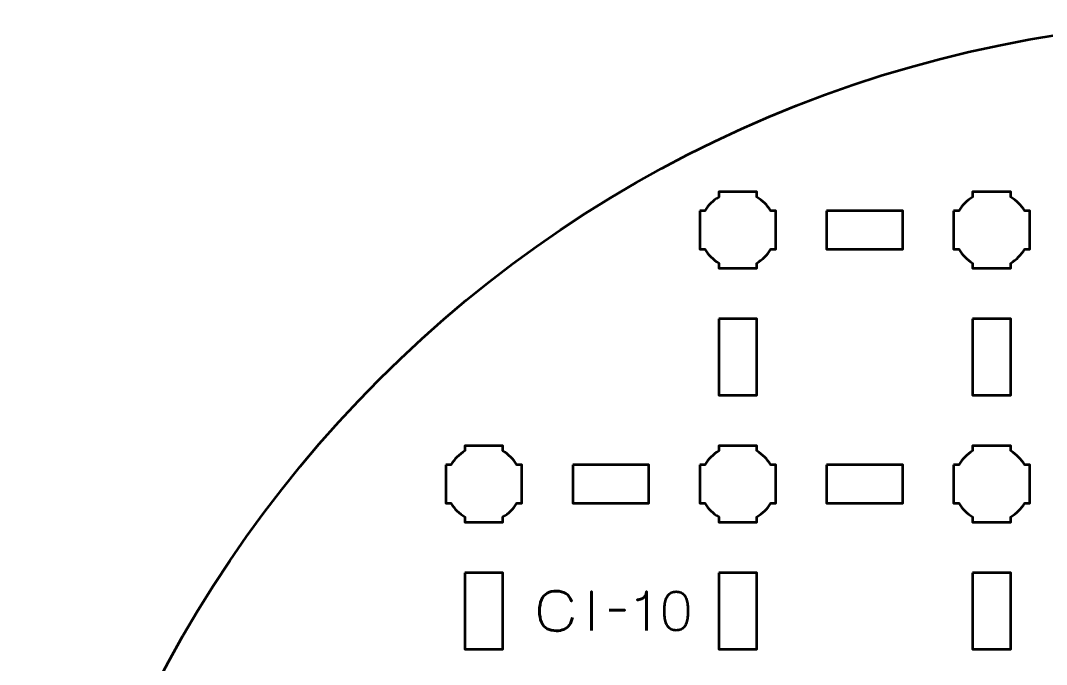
# Model space of a CAD drawing. Header units: centimetres. Extents: x -20.1 to -0.8, y -24.5 to -5.2.
# Drawn here: x -20.15 to -12.07, y -10.27 to -5.2 of the extents above; entities that cross this region are included whole.
import ezdxf

# ---------------------------------------------------------------- set-up
doc = ezdxf.new("R2010")
doc.units = ezdxf.units.CM
doc.header["$MEASUREMENT"] = 0
doc.layers.add('Layer 1', color=7, linetype='Continuous')

msp = doc.modelspace()

# ---------------------------------------------------------------- linework, layer by layer
at = {"layer": 'Layer 1', "lineweight": 53}
msp.add_ellipse((-10.49999, -14.84999), major_axis=(0, 9.65), ratio=1, dxfattribs=at)
for points, knots in [([(-14.8, -6.69994), (-14.8, -6.69994), (-14.7598, -6.69994), (-14.7598, -6.69994), (-14.7598, -6.69994), (-14.73347, -6.65442), (-14.69551, -6.61649), (-14.65, -6.59016), (-14.65, -6.59016), (-14.65, -6.59016), (-14.65, -6.54994), (-14.65, -6.54994), (-14.65, -6.54994), (-14.65, -6.54994), (-14.35, -6.54994), (-14.35, -6.54994), (-14.35, -6.54994), (-14.35, -6.54994), (-14.35, -6.59013), (-14.35, -6.59013), (-14.35, -6.59013), (-14.30447, -6.61646), (-14.26648, -6.65441), (-14.24012, -6.69994), (-14.24012, -6.69994), (-14.24012, -6.69994), (-14.2, -6.69994), (-14.2, -6.69994), (-14.2, -6.69994), (-14.2, -6.69994), (-14.2, -6.84536), (-14.2, -6.84536), (-14.2, -6.84536), (-14.2, -6.84536), (-14.19994, -6.85001), (-14.19994, -6.85001), (-14.19994, -6.85001), (-14.19994, -6.85001), (-14.2, -6.85465), (-14.2, -6.85465), (-14.2, -6.85465), (-14.2, -6.85465), (-14.2, -6.99994), (-14.2, -6.99994), (-14.2, -6.99994), (-14.2, -6.99994), (-14.24007, -6.99994), (-14.24007, -6.99994), (-14.24007, -6.99994), (-14.26642, -7.04551), (-14.30442, -7.08352), (-14.35, -7.10988), (-14.35, -7.10988), (-14.35, -7.10988), (-14.35, -7.14994), (-14.35, -7.14994), (-14.35, -7.14994), (-14.35, -7.14994), (-14.49328, -7.14994), (-14.49328, -7.14994), (-14.49328, -7.14994), (-14.49328, -7.14994), (-14.49995, -7.15002), (-14.49995, -7.15002), (-14.49995, -7.15002), (-14.49995, -7.15002), (-14.50663, -7.14994), (-14.50663, -7.14994), (-14.50663, -7.14994), (-14.50663, -7.14994), (-14.65, -7.14994), (-14.65, -7.14994), (-14.65, -7.14994), (-14.65, -7.14994), (-14.65, -7.10984), (-14.65, -7.10984), (-14.65, -7.10984), (-14.69554, -7.08348), (-14.73352, -7.04549), (-14.75985, -6.99994), (-14.75985, -6.99994), (-14.75985, -6.99994), (-14.8, -6.99994), (-14.8, -6.99994), (-14.8, -6.99994), (-14.8, -6.99994), (-14.8, -6.69994), (-14.8, -6.69994)], [0, 0, 0, 0, 0.0454545, 0.0454545, 0.0454545, 0.0454545, 0.0909091, 0.0909091, 0.0909091, 0.0909091, 0.1363636, 0.1363636, 0.1363636, 0.1363636, 0.1818182, 0.1818182, 0.1818182, 0.1818182, 0.2272727, 0.2272727, 0.2272727, 0.2272727, 0.2727273, 0.2727273, 0.2727273, 0.2727273, 0.3181818, 0.3181818, 0.3181818, 0.3181818, 0.3636364, 0.3636364, 0.3636364, 0.3636364, 0.4090909, 0.4090909, 0.4090909, 0.4090909, 0.4545455, 0.4545455, 0.4545455, 0.4545455, 0.5, 0.5, 0.5, 0.5, 0.5454545, 0.5454545, 0.5454545, 0.5454545, 0.5909091, 0.5909091, 0.5909091, 0.5909091, 0.6363636, 0.6363636, 0.6363636, 0.6363636, 0.6818182, 0.6818182, 0.6818182, 0.6818182, 0.7272727, 0.7272727, 0.7272727, 0.7272727, 0.7727273, 0.7727273, 0.7727273, 0.7727273, 0.8181818, 0.8181818, 0.8181818, 0.8181818, 0.8636364, 0.8636364, 0.8636364, 0.8636364, 0.9090909, 0.9090909, 0.9090909, 0.9090909, 0.9545455, 0.9545455, 0.9545455, 0.9545455, 1, 1, 1, 1]), ([(-12.8, -6.69994), (-12.8, -6.69994), (-12.7598, -6.69994), (-12.7598, -6.69994), (-12.7598, -6.69994), (-12.73347, -6.65442), (-12.69551, -6.61649), (-12.65, -6.59016), (-12.65, -6.59016), (-12.65, -6.59016), (-12.65, -6.54994), (-12.65, -6.54994), (-12.65, -6.54994), (-12.65, -6.54994), (-12.35, -6.54994), (-12.35, -6.54994), (-12.35, -6.54994), (-12.35, -6.54994), (-12.35, -6.59013), (-12.35, -6.59013), (-12.35, -6.59013), (-12.30447, -6.61646), (-12.26648, -6.65441), (-12.24012, -6.69994), (-12.24012, -6.69994), (-12.24012, -6.69994), (-12.2, -6.69994), (-12.2, -6.69994), (-12.2, -6.69994), (-12.2, -6.69994), (-12.2, -6.84536), (-12.2, -6.84536), (-12.2, -6.84536), (-12.2, -6.84536), (-12.19994, -6.85001), (-12.19994, -6.85001), (-12.19994, -6.85001), (-12.19994, -6.85001), (-12.2, -6.85465), (-12.2, -6.85465), (-12.2, -6.85465), (-12.2, -6.85465), (-12.2, -6.99994), (-12.2, -6.99994), (-12.2, -6.99994), (-12.2, -6.99994), (-12.24007, -6.99994), (-12.24007, -6.99994), (-12.24007, -6.99994), (-12.26642, -7.04551), (-12.30442, -7.08352), (-12.35, -7.10988), (-12.35, -7.10988), (-12.35, -7.10988), (-12.35, -7.14994), (-12.35, -7.14994), (-12.35, -7.14994), (-12.35, -7.14994), (-12.49328, -7.14994), (-12.49328, -7.14994), (-12.49328, -7.14994), (-12.49328, -7.14994), (-12.49995, -7.15002), (-12.49995, -7.15002), (-12.49995, -7.15002), (-12.49995, -7.15002), (-12.50663, -7.14994), (-12.50663, -7.14994), (-12.50663, -7.14994), (-12.50663, -7.14994), (-12.65, -7.14994), (-12.65, -7.14994), (-12.65, -7.14994), (-12.65, -7.14994), (-12.65, -7.10984), (-12.65, -7.10984), (-12.65, -7.10984), (-12.69554, -7.08348), (-12.73352, -7.04549), (-12.75985, -6.99994), (-12.75985, -6.99994), (-12.75985, -6.99994), (-12.8, -6.99994), (-12.8, -6.99994), (-12.8, -6.99994), (-12.8, -6.99994), (-12.8, -6.69994), (-12.8, -6.69994)], [0, 0, 0, 0, 0.0454545, 0.0454545, 0.0454545, 0.0454545, 0.0909091, 0.0909091, 0.0909091, 0.0909091, 0.1363636, 0.1363636, 0.1363636, 0.1363636, 0.1818182, 0.1818182, 0.1818182, 0.1818182, 0.2272727, 0.2272727, 0.2272727, 0.2272727, 0.2727273, 0.2727273, 0.2727273, 0.2727273, 0.3181818, 0.3181818, 0.3181818, 0.3181818, 0.3636364, 0.3636364, 0.3636364, 0.3636364, 0.4090909, 0.4090909, 0.4090909, 0.4090909, 0.4545455, 0.4545455, 0.4545455, 0.4545455, 0.5, 0.5, 0.5, 0.5, 0.5454545, 0.5454545, 0.5454545, 0.5454545, 0.5909091, 0.5909091, 0.5909091, 0.5909091, 0.6363636, 0.6363636, 0.6363636, 0.6363636, 0.6818182, 0.6818182, 0.6818182, 0.6818182, 0.7272727, 0.7272727, 0.7272727, 0.7272727, 0.7727273, 0.7727273, 0.7727273, 0.7727273, 0.8181818, 0.8181818, 0.8181818, 0.8181818, 0.8636364, 0.8636364, 0.8636364, 0.8636364, 0.9090909, 0.9090909, 0.9090909, 0.9090909, 0.9545455, 0.9545455, 0.9545455, 0.9545455, 1, 1, 1, 1]), ([(-13.79992, -6.69993), (-13.79992, -6.69993), (-13.19992, -6.69993), (-13.19992, -6.69993), (-13.19992, -6.69993), (-13.19992, -6.69993), (-13.19992, -6.99993), (-13.19992, -6.99993), (-13.19992, -6.99993), (-13.19992, -6.99993), (-13.79992, -6.99993), (-13.79992, -6.99993), (-13.79992, -6.99993), (-13.79992, -6.99993), (-13.79992, -6.69993), (-13.79992, -6.69993)], [0, 0, 0, 0, 0.25, 0.25, 0.25, 0.25, 0.5, 0.5, 0.5, 0.5, 0.75, 0.75, 0.75, 0.75, 1, 1, 1, 1]), ([(-14.64994, -7.54998), (-14.64994, -7.54998), (-14.34993, -7.54998), (-14.34993, -7.54998), (-14.34993, -7.54998), (-14.34993, -7.54998), (-14.34993, -8.14998), (-14.34993, -8.14998), (-14.34993, -8.14998), (-14.34993, -8.14998), (-14.64994, -8.14998), (-14.64994, -8.14998), (-14.64994, -8.14998), (-14.64994, -8.14998), (-14.64994, -7.54998), (-14.64994, -7.54998)], [0, 0, 0, 0, 0.25, 0.25, 0.25, 0.25, 0.5, 0.5, 0.5, 0.5, 0.75, 0.75, 0.75, 0.75, 1, 1, 1, 1]), ([(-12.64994, -7.54998), (-12.64994, -7.54998), (-12.34993, -7.54998), (-12.34993, -7.54998), (-12.34993, -7.54998), (-12.34993, -7.54998), (-12.34993, -8.14998), (-12.34993, -8.14998), (-12.34993, -8.14998), (-12.34993, -8.14998), (-12.64994, -8.14998), (-12.64994, -8.14998), (-12.64994, -8.14998), (-12.64994, -8.14998), (-12.64994, -7.54998), (-12.64994, -7.54998)], [0, 0, 0, 0, 0.25, 0.25, 0.25, 0.25, 0.5, 0.5, 0.5, 0.5, 0.75, 0.75, 0.75, 0.75, 1, 1, 1, 1]), ([(-16.8, -8.69994), (-16.8, -8.69994), (-16.7598, -8.69994), (-16.7598, -8.69994), (-16.7598, -8.69994), (-16.73347, -8.65442), (-16.69551, -8.61649), (-16.65, -8.59016), (-16.65, -8.59016), (-16.65, -8.59016), (-16.65, -8.54994), (-16.65, -8.54994), (-16.65, -8.54994), (-16.65, -8.54994), (-16.35, -8.54994), (-16.35, -8.54994), (-16.35, -8.54994), (-16.35, -8.54994), (-16.35, -8.59013), (-16.35, -8.59013), (-16.35, -8.59013), (-16.30447, -8.61646), (-16.26648, -8.65441), (-16.24012, -8.69994), (-16.24012, -8.69994), (-16.24012, -8.69994), (-16.2, -8.69994), (-16.2, -8.69994), (-16.2, -8.69994), (-16.2, -8.69994), (-16.2, -8.84536), (-16.2, -8.84536), (-16.2, -8.84536), (-16.2, -8.84536), (-16.19994, -8.85001), (-16.19994, -8.85001), (-16.19994, -8.85001), (-16.19994, -8.85001), (-16.2, -8.85465), (-16.2, -8.85465), (-16.2, -8.85465), (-16.2, -8.85465), (-16.2, -8.99994), (-16.2, -8.99994), (-16.2, -8.99994), (-16.2, -8.99994), (-16.24007, -8.99994), (-16.24007, -8.99994), (-16.24007, -8.99994), (-16.26642, -9.04551), (-16.30442, -9.08352), (-16.35, -9.10988), (-16.35, -9.10988), (-16.35, -9.10988), (-16.35, -9.14994), (-16.35, -9.14994), (-16.35, -9.14994), (-16.35, -9.14994), (-16.49328, -9.14994), (-16.49328, -9.14994), (-16.49328, -9.14994), (-16.49328, -9.14994), (-16.49995, -9.15002), (-16.49995, -9.15002), (-16.49995, -9.15002), (-16.49995, -9.15002), (-16.50663, -9.14994), (-16.50663, -9.14994), (-16.50663, -9.14994), (-16.50663, -9.14994), (-16.65, -9.14994), (-16.65, -9.14994), (-16.65, -9.14994), (-16.65, -9.14994), (-16.65, -9.10984), (-16.65, -9.10984), (-16.65, -9.10984), (-16.69554, -9.08348), (-16.73352, -9.04549), (-16.75985, -8.99994), (-16.75985, -8.99994), (-16.75985, -8.99994), (-16.8, -8.99994), (-16.8, -8.99994), (-16.8, -8.99994), (-16.8, -8.99994), (-16.8, -8.69994), (-16.8, -8.69994)], [0, 0, 0, 0, 0.0454545, 0.0454545, 0.0454545, 0.0454545, 0.0909091, 0.0909091, 0.0909091, 0.0909091, 0.1363636, 0.1363636, 0.1363636, 0.1363636, 0.1818182, 0.1818182, 0.1818182, 0.1818182, 0.2272727, 0.2272727, 0.2272727, 0.2272727, 0.2727273, 0.2727273, 0.2727273, 0.2727273, 0.3181818, 0.3181818, 0.3181818, 0.3181818, 0.3636364, 0.3636364, 0.3636364, 0.3636364, 0.4090909, 0.4090909, 0.4090909, 0.4090909, 0.4545455, 0.4545455, 0.4545455, 0.4545455, 0.5, 0.5, 0.5, 0.5, 0.5454545, 0.5454545, 0.5454545, 0.5454545, 0.5909091, 0.5909091, 0.5909091, 0.5909091, 0.6363636, 0.6363636, 0.6363636, 0.6363636, 0.6818182, 0.6818182, 0.6818182, 0.6818182, 0.7272727, 0.7272727, 0.7272727, 0.7272727, 0.7727273, 0.7727273, 0.7727273, 0.7727273, 0.8181818, 0.8181818, 0.8181818, 0.8181818, 0.8636364, 0.8636364, 0.8636364, 0.8636364, 0.9090909, 0.9090909, 0.9090909, 0.9090909, 0.9545455, 0.9545455, 0.9545455, 0.9545455, 1, 1, 1, 1]), ([(-14.8, -8.69994), (-14.8, -8.69994), (-14.7598, -8.69994), (-14.7598, -8.69994), (-14.7598, -8.69994), (-14.73347, -8.65442), (-14.69551, -8.61649), (-14.65, -8.59016), (-14.65, -8.59016), (-14.65, -8.59016), (-14.65, -8.54994), (-14.65, -8.54994), (-14.65, -8.54994), (-14.65, -8.54994), (-14.35, -8.54994), (-14.35, -8.54994), (-14.35, -8.54994), (-14.35, -8.54994), (-14.35, -8.59013), (-14.35, -8.59013), (-14.35, -8.59013), (-14.30447, -8.61646), (-14.26648, -8.65441), (-14.24012, -8.69994), (-14.24012, -8.69994), (-14.24012, -8.69994), (-14.2, -8.69994), (-14.2, -8.69994), (-14.2, -8.69994), (-14.2, -8.69994), (-14.2, -8.84536), (-14.2, -8.84536), (-14.2, -8.84536), (-14.2, -8.84536), (-14.19994, -8.85001), (-14.19994, -8.85001), (-14.19994, -8.85001), (-14.19994, -8.85001), (-14.2, -8.85465), (-14.2, -8.85465), (-14.2, -8.85465), (-14.2, -8.85465), (-14.2, -8.99994), (-14.2, -8.99994), (-14.2, -8.99994), (-14.2, -8.99994), (-14.24007, -8.99994), (-14.24007, -8.99994), (-14.24007, -8.99994), (-14.26642, -9.04551), (-14.30442, -9.08352), (-14.35, -9.10988), (-14.35, -9.10988), (-14.35, -9.10988), (-14.35, -9.14994), (-14.35, -9.14994), (-14.35, -9.14994), (-14.35, -9.14994), (-14.49328, -9.14994), (-14.49328, -9.14994), (-14.49328, -9.14994), (-14.49328, -9.14994), (-14.49995, -9.15002), (-14.49995, -9.15002), (-14.49995, -9.15002), (-14.49995, -9.15002), (-14.50663, -9.14994), (-14.50663, -9.14994), (-14.50663, -9.14994), (-14.50663, -9.14994), (-14.65, -9.14994), (-14.65, -9.14994), (-14.65, -9.14994), (-14.65, -9.14994), (-14.65, -9.10984), (-14.65, -9.10984), (-14.65, -9.10984), (-14.69554, -9.08348), (-14.73352, -9.04549), (-14.75985, -8.99994), (-14.75985, -8.99994), (-14.75985, -8.99994), (-14.8, -8.99994), (-14.8, -8.99994), (-14.8, -8.99994), (-14.8, -8.99994), (-14.8, -8.69994), (-14.8, -8.69994)], [0, 0, 0, 0, 0.0454545, 0.0454545, 0.0454545, 0.0454545, 0.0909091, 0.0909091, 0.0909091, 0.0909091, 0.1363636, 0.1363636, 0.1363636, 0.1363636, 0.1818182, 0.1818182, 0.1818182, 0.1818182, 0.2272727, 0.2272727, 0.2272727, 0.2272727, 0.2727273, 0.2727273, 0.2727273, 0.2727273, 0.3181818, 0.3181818, 0.3181818, 0.3181818, 0.3636364, 0.3636364, 0.3636364, 0.3636364, 0.4090909, 0.4090909, 0.4090909, 0.4090909, 0.4545455, 0.4545455, 0.4545455, 0.4545455, 0.5, 0.5, 0.5, 0.5, 0.5454545, 0.5454545, 0.5454545, 0.5454545, 0.5909091, 0.5909091, 0.5909091, 0.5909091, 0.6363636, 0.6363636, 0.6363636, 0.6363636, 0.6818182, 0.6818182, 0.6818182, 0.6818182, 0.7272727, 0.7272727, 0.7272727, 0.7272727, 0.7727273, 0.7727273, 0.7727273, 0.7727273, 0.8181818, 0.8181818, 0.8181818, 0.8181818, 0.8636364, 0.8636364, 0.8636364, 0.8636364, 0.9090909, 0.9090909, 0.9090909, 0.9090909, 0.9545455, 0.9545455, 0.9545455, 0.9545455, 1, 1, 1, 1]), ([(-12.8, -8.69994), (-12.8, -8.69994), (-12.7598, -8.69994), (-12.7598, -8.69994), (-12.7598, -8.69994), (-12.73347, -8.65442), (-12.69551, -8.61649), (-12.65, -8.59016), (-12.65, -8.59016), (-12.65, -8.59016), (-12.65, -8.54994), (-12.65, -8.54994), (-12.65, -8.54994), (-12.65, -8.54994), (-12.35, -8.54994), (-12.35, -8.54994), (-12.35, -8.54994), (-12.35, -8.54994), (-12.35, -8.59013), (-12.35, -8.59013), (-12.35, -8.59013), (-12.30447, -8.61646), (-12.26648, -8.65441), (-12.24012, -8.69994), (-12.24012, -8.69994), (-12.24012, -8.69994), (-12.2, -8.69994), (-12.2, -8.69994), (-12.2, -8.69994), (-12.2, -8.69994), (-12.2, -8.84536), (-12.2, -8.84536), (-12.2, -8.84536), (-12.2, -8.84536), (-12.19994, -8.85001), (-12.19994, -8.85001), (-12.19994, -8.85001), (-12.19994, -8.85001), (-12.2, -8.85465), (-12.2, -8.85465), (-12.2, -8.85465), (-12.2, -8.85465), (-12.2, -8.99994), (-12.2, -8.99994), (-12.2, -8.99994), (-12.2, -8.99994), (-12.24007, -8.99994), (-12.24007, -8.99994), (-12.24007, -8.99994), (-12.26642, -9.04551), (-12.30442, -9.08352), (-12.35, -9.10988), (-12.35, -9.10988), (-12.35, -9.10988), (-12.35, -9.14994), (-12.35, -9.14994), (-12.35, -9.14994), (-12.35, -9.14994), (-12.49328, -9.14994), (-12.49328, -9.14994), (-12.49328, -9.14994), (-12.49328, -9.14994), (-12.49995, -9.15002), (-12.49995, -9.15002), (-12.49995, -9.15002), (-12.49995, -9.15002), (-12.50663, -9.14994), (-12.50663, -9.14994), (-12.50663, -9.14994), (-12.50663, -9.14994), (-12.65, -9.14994), (-12.65, -9.14994), (-12.65, -9.14994), (-12.65, -9.14994), (-12.65, -9.10984), (-12.65, -9.10984), (-12.65, -9.10984), (-12.69554, -9.08348), (-12.73352, -9.04549), (-12.75985, -8.99994), (-12.75985, -8.99994), (-12.75985, -8.99994), (-12.8, -8.99994), (-12.8, -8.99994), (-12.8, -8.99994), (-12.8, -8.99994), (-12.8, -8.69994), (-12.8, -8.69994)], [0, 0, 0, 0, 0.0454545, 0.0454545, 0.0454545, 0.0454545, 0.0909091, 0.0909091, 0.0909091, 0.0909091, 0.1363636, 0.1363636, 0.1363636, 0.1363636, 0.1818182, 0.1818182, 0.1818182, 0.1818182, 0.2272727, 0.2272727, 0.2272727, 0.2272727, 0.2727273, 0.2727273, 0.2727273, 0.2727273, 0.3181818, 0.3181818, 0.3181818, 0.3181818, 0.3636364, 0.3636364, 0.3636364, 0.3636364, 0.4090909, 0.4090909, 0.4090909, 0.4090909, 0.4545455, 0.4545455, 0.4545455, 0.4545455, 0.5, 0.5, 0.5, 0.5, 0.5454545, 0.5454545, 0.5454545, 0.5454545, 0.5909091, 0.5909091, 0.5909091, 0.5909091, 0.6363636, 0.6363636, 0.6363636, 0.6363636, 0.6818182, 0.6818182, 0.6818182, 0.6818182, 0.7272727, 0.7272727, 0.7272727, 0.7272727, 0.7727273, 0.7727273, 0.7727273, 0.7727273, 0.8181818, 0.8181818, 0.8181818, 0.8181818, 0.8636364, 0.8636364, 0.8636364, 0.8636364, 0.9090909, 0.9090909, 0.9090909, 0.9090909, 0.9545455, 0.9545455, 0.9545455, 0.9545455, 1, 1, 1, 1]), ([(-15.79999, -8.69993), (-15.79999, -8.69993), (-15.19998, -8.69993), (-15.19998, -8.69993), (-15.19998, -8.69993), (-15.19998, -8.69993), (-15.19998, -8.99993), (-15.19998, -8.99993), (-15.19998, -8.99993), (-15.19998, -8.99993), (-15.79999, -8.99993), (-15.79999, -8.99993), (-15.79999, -8.99993), (-15.79999, -8.99993), (-15.79999, -8.69993), (-15.79999, -8.69993)], [0, 0, 0, 0, 0.25, 0.25, 0.25, 0.25, 0.5, 0.5, 0.5, 0.5, 0.75, 0.75, 0.75, 0.75, 1, 1, 1, 1]), ([(-13.79992, -8.69993), (-13.79992, -8.69993), (-13.19992, -8.69993), (-13.19992, -8.69993), (-13.19992, -8.69993), (-13.19992, -8.69993), (-13.19992, -8.99993), (-13.19992, -8.99993), (-13.19992, -8.99993), (-13.19992, -8.99993), (-13.79992, -8.99993), (-13.79992, -8.99993), (-13.79992, -8.99993), (-13.79992, -8.99993), (-13.79992, -8.69993), (-13.79992, -8.69993)], [0, 0, 0, 0, 0.25, 0.25, 0.25, 0.25, 0.5, 0.5, 0.5, 0.5, 0.75, 0.75, 0.75, 0.75, 1, 1, 1, 1]), ([(-16.64997, -9.54991), (-16.64997, -9.54991), (-16.34997, -9.54991), (-16.34997, -9.54991), (-16.34997, -9.54991), (-16.34997, -9.54991), (-16.34997, -10.14992), (-16.34997, -10.14992), (-16.34997, -10.14992), (-16.34997, -10.14992), (-16.64997, -10.14992), (-16.64997, -10.14992), (-16.64997, -10.14992), (-16.64997, -10.14992), (-16.64997, -9.54991), (-16.64997, -9.54991)], [0, 0, 0, 0, 0.25, 0.25, 0.25, 0.25, 0.5, 0.5, 0.5, 0.5, 0.75, 0.75, 0.75, 0.75, 1, 1, 1, 1]), ([(-14.65004, -9.54991), (-14.65004, -9.54991), (-14.35004, -9.54991), (-14.35004, -9.54991), (-14.35004, -9.54991), (-14.35004, -9.54991), (-14.35004, -10.14992), (-14.35004, -10.14992), (-14.35004, -10.14992), (-14.35004, -10.14992), (-14.65004, -10.14992), (-14.65004, -10.14992), (-14.65004, -10.14992), (-14.65004, -10.14992), (-14.65004, -9.54991), (-14.65004, -9.54991)], [0, 0, 0, 0, 0.25, 0.25, 0.25, 0.25, 0.5, 0.5, 0.5, 0.5, 0.75, 0.75, 0.75, 0.75, 1, 1, 1, 1]), ([(-12.64994, -9.54991), (-12.64994, -9.54991), (-12.34993, -9.54991), (-12.34993, -9.54991), (-12.34993, -9.54991), (-12.34993, -9.54991), (-12.34993, -10.14992), (-12.34993, -10.14992), (-12.34993, -10.14992), (-12.34993, -10.14992), (-12.64994, -10.14992), (-12.64994, -10.14992), (-12.64994, -10.14992), (-12.64994, -10.14992), (-12.64994, -9.54991), (-12.64994, -9.54991)], [0, 0, 0, 0, 0.25, 0.25, 0.25, 0.25, 0.5, 0.5, 0.5, 0.5, 0.75, 0.75, 0.75, 0.75, 1, 1, 1, 1])]:
    msp.add_open_spline(points, degree=3, knots=knots, dxfattribs=at)
at = {"layer": 'Layer 1', "color": 5, "lineweight": 53}
for points, knots in [([(-15.80267, -9.90033), (-15.80719, -9.92453), (-15.81509, -9.9445), (-15.82617, -9.96016), (-15.82617, -9.96016), (-15.83731, -9.97576), (-15.85157, -9.98733), (-15.86892, -9.99488), (-15.86892, -9.99488), (-15.88621, -10.00243), (-15.90653, -10.00624), (-15.92967, -10.00617), (-15.92967, -10.00617), (-15.95782, -10.00624), (-15.98174, -10.0008), (-16.00136, -9.98973), (-16.00136, -9.98973), (-16.02097, -9.97872), (-16.03593, -9.96172), (-16.04623, -9.93865), (-16.04623, -9.93865), (-16.05653, -9.91557), (-16.06168, -9.88601), (-16.06175, -9.84996), (-16.06175, -9.84996), (-16.06168, -9.81405), (-16.05653, -9.78455), (-16.04623, -9.76148), (-16.04623, -9.76148), (-16.03593, -9.73841), (-16.02097, -9.72134), (-16.00136, -9.71026), (-16.00136, -9.71026), (-15.98174, -9.69918), (-15.95782, -9.69368), (-15.92967, -9.69375), (-15.92967, -9.69375), (-15.89954, -9.69368), (-15.87429, -9.7001), (-15.85397, -9.71301), (-15.85397, -9.71301), (-15.83372, -9.72592), (-15.81883, -9.74589), (-15.80945, -9.77291), (-15.80945, -9.77291), (-15.81883, -9.74589), (-15.83372, -9.72592), (-15.85397, -9.71301), (-15.85397, -9.71301), (-15.87429, -9.7001), (-15.89954, -9.69368), (-15.92967, -9.69375), (-15.92967, -9.69375), (-15.95782, -9.69368), (-15.98174, -9.69918), (-16.00136, -9.71026), (-16.00136, -9.71026), (-16.02097, -9.72134), (-16.03593, -9.73841), (-16.04623, -9.76148), (-16.04623, -9.76148), (-16.05653, -9.78455), (-16.06168, -9.81405), (-16.06175, -9.84996), (-16.06175, -9.84996), (-16.06168, -9.88601), (-16.05653, -9.91557), (-16.04623, -9.93865), (-16.04623, -9.93865), (-16.03593, -9.96172), (-16.02097, -9.97872), (-16.00136, -9.98973), (-16.00136, -9.98973), (-15.98174, -10.0008), (-15.95782, -10.00624), (-15.92967, -10.00617), (-15.92967, -10.00617), (-15.90653, -10.00624), (-15.88621, -10.00243), (-15.86892, -9.99488), (-15.86892, -9.99488), (-15.85157, -9.98733), (-15.83731, -9.97576), (-15.82617, -9.96016), (-15.82617, -9.96016), (-15.81509, -9.9445), (-15.80719, -9.92453), (-15.80267, -9.90033)], [0, 0, 0, 0, 0.0454545, 0.0454545, 0.0454545, 0.0454545, 0.0909091, 0.0909091, 0.0909091, 0.0909091, 0.1363636, 0.1363636, 0.1363636, 0.1363636, 0.1818182, 0.1818182, 0.1818182, 0.1818182, 0.2272727, 0.2272727, 0.2272727, 0.2272727, 0.2727273, 0.2727273, 0.2727273, 0.2727273, 0.3181818, 0.3181818, 0.3181818, 0.3181818, 0.3636364, 0.3636364, 0.3636364, 0.3636364, 0.4090909, 0.4090909, 0.4090909, 0.4090909, 0.4545455, 0.4545455, 0.4545455, 0.4545455, 0.5, 0.5, 0.5, 0.5, 0.5454545, 0.5454545, 0.5454545, 0.5454545, 0.5909091, 0.5909091, 0.5909091, 0.5909091, 0.6363636, 0.6363636, 0.6363636, 0.6363636, 0.6818182, 0.6818182, 0.6818182, 0.6818182, 0.7272727, 0.7272727, 0.7272727, 0.7272727, 0.7727273, 0.7727273, 0.7727273, 0.7727273, 0.8181818, 0.8181818, 0.8181818, 0.8181818, 0.8636364, 0.8636364, 0.8636364, 0.8636364, 0.9090909, 0.9090909, 0.9090909, 0.9090909, 0.9545455, 0.9545455, 0.9545455, 0.9545455, 1, 1, 1, 1]), ([(-15.65281, -10.00278), (-15.65281, -10.00278), (-15.65281, -9.69756), (-15.65281, -9.69756), (-15.65281, -9.69756), (-15.65281, -9.69756), (-15.65281, -10.00278), (-15.65281, -10.00278)], [0, 0, 0, 0, 0.5, 0.5, 0.5, 0.5, 1, 1, 1, 1]), ([(-15.21974, -10.00278), (-15.21974, -10.00278), (-15.21974, -9.69756), (-15.21974, -9.69756), (-15.21974, -9.69756), (-15.21981, -9.70793), (-15.22165, -9.71682), (-15.22518, -9.72423), (-15.22518, -9.72423), (-15.22863, -9.73171), (-15.23322, -9.73785), (-15.23886, -9.74278), (-15.23886, -9.74278), (-15.24451, -9.74772), (-15.25058, -9.75167), (-15.25707, -9.75464), (-15.25707, -9.75464), (-15.26356, -9.75753), (-15.26984, -9.75972), (-15.27591, -9.76106), (-15.27591, -9.76106), (-15.28204, -9.76247), (-15.28727, -9.76332), (-15.29171, -9.7636), (-15.29171, -9.7636), (-15.28727, -9.76332), (-15.28204, -9.76247), (-15.27591, -9.76106), (-15.27591, -9.76106), (-15.26984, -9.75972), (-15.26356, -9.75753), (-15.25707, -9.75464), (-15.25707, -9.75464), (-15.25058, -9.75167), (-15.24451, -9.74772), (-15.23886, -9.74278), (-15.23886, -9.74278), (-15.23322, -9.73785), (-15.22863, -9.73171), (-15.22518, -9.72423), (-15.22518, -9.72423), (-15.22165, -9.71682), (-15.21981, -9.70793), (-15.21974, -9.69756), (-15.21974, -9.69756), (-15.21974, -9.69756), (-15.21974, -10.00278), (-15.21974, -10.00278)], [0, 0, 0, 0, 0.0833333, 0.0833333, 0.0833333, 0.0833333, 0.1666667, 0.1666667, 0.1666667, 0.1666667, 0.25, 0.25, 0.25, 0.25, 0.3333333, 0.3333333, 0.3333333, 0.3333333, 0.4166667, 0.4166667, 0.4166667, 0.4166667, 0.5, 0.5, 0.5, 0.5, 0.5833333, 0.5833333, 0.5833333, 0.5833333, 0.6666667, 0.6666667, 0.6666667, 0.6666667, 0.75, 0.75, 0.75, 0.75, 0.8333333, 0.8333333, 0.8333333, 0.8333333, 0.9166667, 0.9166667, 0.9166667, 0.9166667, 1, 1, 1, 1]), ([(-14.98522, -10.00278), (-14.97041, -10.00271), (-14.95764, -10.0001), (-14.94698, -9.99502), (-14.94698, -9.99502), (-14.9364, -9.98994), (-14.92758, -9.98267), (-14.92053, -9.97343), (-14.92053, -9.97343), (-14.91354, -9.96412), (-14.90804, -9.95311), (-14.90395, -9.94041), (-14.90395, -9.94041), (-14.89992, -9.92771), (-14.89703, -9.91381), (-14.89541, -9.89857), (-14.89541, -9.89857), (-14.89371, -9.88333), (-14.89287, -9.86731), (-14.89294, -9.85038), (-14.89294, -9.85038), (-14.89287, -9.83352), (-14.89371, -9.8175), (-14.89541, -9.80233), (-14.89541, -9.80233), (-14.89703, -9.78716), (-14.89992, -9.77319), (-14.90395, -9.76049), (-14.90395, -9.76049), (-14.90804, -9.74786), (-14.91354, -9.73686), (-14.92053, -9.72747), (-14.92053, -9.72747), (-14.92758, -9.71816), (-14.9364, -9.71089), (-14.94698, -9.70581), (-14.94698, -9.70581), (-14.95764, -9.70066), (-14.97041, -9.69805), (-14.98522, -9.69798), (-14.98522, -9.69798), (-15.00004, -9.69805), (-15.01281, -9.70066), (-15.02347, -9.70581), (-15.02347, -9.70581), (-15.03405, -9.71089), (-15.04287, -9.71816), (-15.04992, -9.72747), (-15.04992, -9.72747), (-15.05691, -9.73686), (-15.06241, -9.74786), (-15.0665, -9.76049), (-15.0665, -9.76049), (-15.07053, -9.77319), (-15.07342, -9.78716), (-15.07504, -9.80233), (-15.07504, -9.80233), (-15.07673, -9.8175), (-15.07758, -9.83352), (-15.07751, -9.85038), (-15.07751, -9.85038), (-15.07758, -9.86731), (-15.07673, -9.88333), (-15.07504, -9.89857), (-15.07504, -9.89857), (-15.07342, -9.91381), (-15.07053, -9.92771), (-15.0665, -9.94041), (-15.0665, -9.94041), (-15.06241, -9.95311), (-15.05691, -9.96412), (-15.04992, -9.97343), (-15.04992, -9.97343), (-15.04287, -9.98267), (-15.03405, -9.98994), (-15.02347, -9.99502), (-15.02347, -9.99502), (-15.01281, -10.0001), (-15.00004, -10.00271), (-14.98522, -10.00278)], [0, 0, 0, 0, 0.05, 0.05, 0.05, 0.05, 0.1, 0.1, 0.1, 0.1, 0.15, 0.15, 0.15, 0.15, 0.2, 0.2, 0.2, 0.2, 0.25, 0.25, 0.25, 0.25, 0.3, 0.3, 0.3, 0.3, 0.35, 0.35, 0.35, 0.35, 0.4, 0.4, 0.4, 0.4, 0.45, 0.45, 0.45, 0.45, 0.5, 0.5, 0.5, 0.5, 0.55, 0.55, 0.55, 0.55, 0.6, 0.6, 0.6, 0.6, 0.65, 0.65, 0.65, 0.65, 0.7, 0.7, 0.7, 0.7, 0.75, 0.75, 0.75, 0.75, 0.8, 0.8, 0.8, 0.8, 0.85, 0.85, 0.85, 0.85, 0.9, 0.9, 0.9, 0.9, 0.95, 0.95, 0.95, 0.95, 1, 1, 1, 1]), ([(-14.98522, -10.00278), (-14.97041, -10.00271), (-14.95764, -10.0001), (-14.94698, -9.99502), (-14.94698, -9.99502), (-14.9364, -9.98994), (-14.92758, -9.98267), (-14.92053, -9.97343), (-14.92053, -9.97343), (-14.91354, -9.96412), (-14.90804, -9.95311), (-14.90395, -9.94041), (-14.90395, -9.94041), (-14.89992, -9.92771), (-14.89703, -9.91381), (-14.89541, -9.89857), (-14.89541, -9.89857), (-14.89371, -9.88333), (-14.89287, -9.86731), (-14.89294, -9.85038), (-14.89294, -9.85038), (-14.89287, -9.83352), (-14.89371, -9.8175), (-14.89541, -9.80233), (-14.89541, -9.80233), (-14.89703, -9.78716), (-14.89992, -9.77319), (-14.90395, -9.76049), (-14.90395, -9.76049), (-14.90804, -9.74786), (-14.91354, -9.73686), (-14.92053, -9.72747), (-14.92053, -9.72747), (-14.92758, -9.71816), (-14.9364, -9.71089), (-14.94698, -9.70581), (-14.94698, -9.70581), (-14.95764, -9.70066), (-14.97041, -9.69805), (-14.98522, -9.69798), (-14.98522, -9.69798), (-15.00004, -9.69805), (-15.01281, -9.70066), (-15.02347, -9.70581), (-15.02347, -9.70581), (-15.03405, -9.71089), (-15.04287, -9.71816), (-15.04992, -9.72747), (-15.04992, -9.72747), (-15.05691, -9.73686), (-15.06241, -9.74786), (-15.0665, -9.76049), (-15.0665, -9.76049), (-15.07053, -9.77319), (-15.07342, -9.78716), (-15.07504, -9.80233), (-15.07504, -9.80233), (-15.07673, -9.8175), (-15.07758, -9.83352), (-15.07751, -9.85038), (-15.07751, -9.85038), (-15.07758, -9.86731), (-15.07673, -9.88333), (-15.07504, -9.89857), (-15.07504, -9.89857), (-15.07342, -9.91381), (-15.07053, -9.92771), (-15.0665, -9.94041), (-15.0665, -9.94041), (-15.06241, -9.95311), (-15.05691, -9.96412), (-15.04992, -9.97343), (-15.04992, -9.97343), (-15.04287, -9.98267), (-15.03405, -9.98994), (-15.02347, -9.99502), (-15.02347, -9.99502), (-15.01281, -10.0001), (-15.00004, -10.00271), (-14.98522, -10.00278)], [0, 0, 0, 0, 0.05, 0.05, 0.05, 0.05, 0.1, 0.1, 0.1, 0.1, 0.15, 0.15, 0.15, 0.15, 0.2, 0.2, 0.2, 0.2, 0.25, 0.25, 0.25, 0.25, 0.3, 0.3, 0.3, 0.3, 0.35, 0.35, 0.35, 0.35, 0.4, 0.4, 0.4, 0.4, 0.45, 0.45, 0.45, 0.45, 0.5, 0.5, 0.5, 0.5, 0.55, 0.55, 0.55, 0.55, 0.6, 0.6, 0.6, 0.6, 0.65, 0.65, 0.65, 0.65, 0.7, 0.7, 0.7, 0.7, 0.75, 0.75, 0.75, 0.75, 0.8, 0.8, 0.8, 0.8, 0.85, 0.85, 0.85, 0.85, 0.9, 0.9, 0.9, 0.9, 0.95, 0.95, 0.95, 0.95, 1, 1, 1, 1]), ([(-15.51184, -9.84318), (-15.51184, -9.84318), (-15.38865, -9.84318), (-15.38865, -9.84318), (-15.38865, -9.84318), (-15.38865, -9.84318), (-15.51184, -9.84318), (-15.51184, -9.84318)], [0, 0, 0, 0, 0.5, 0.5, 0.5, 0.5, 1, 1, 1, 1])]:
    msp.add_open_spline(points, degree=3, knots=knots, dxfattribs=at)

doc.saveas('drawing.dxf')
